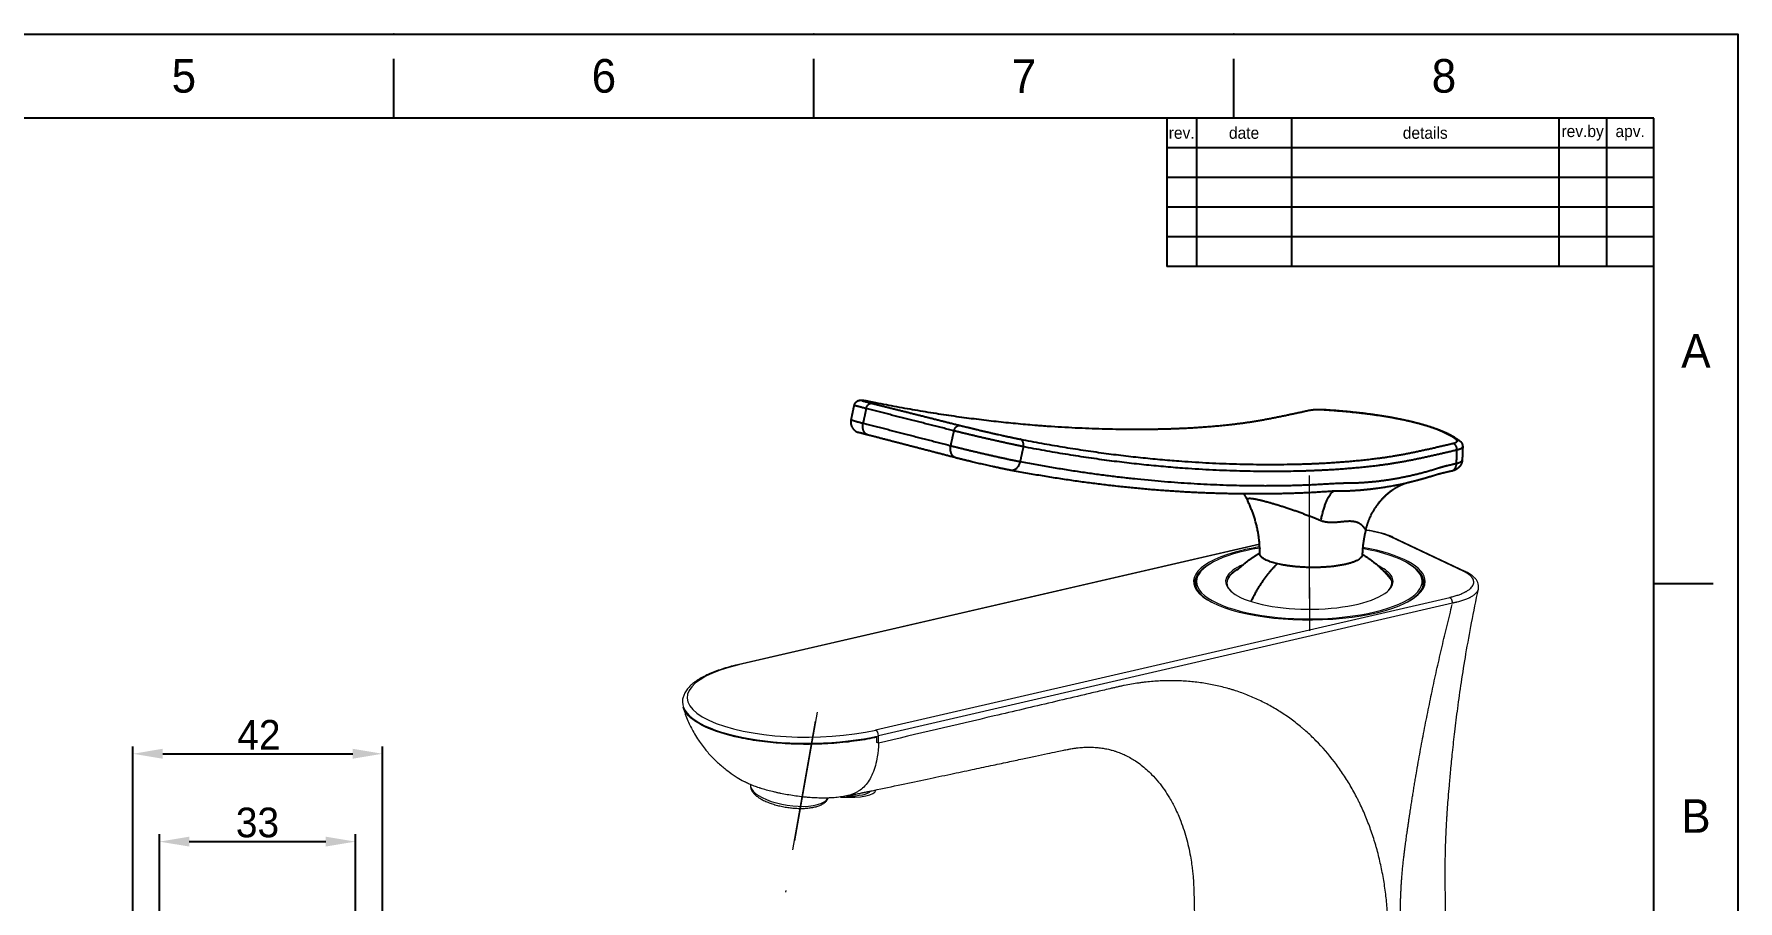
# Model space of a CAD drawing. Extents: x 9509 to 10103, y -15405 to -14985.
# Drawn here: x 9815.9 to 10102.8, y -15130.6 to -14984.7 of the extents above; entities that cross this region are included whole.
import ezdxf

# ---------------------------------------------------------------- set-up
doc = ezdxf.new("R2010")
doc.units = 0
doc.header["$MEASUREMENT"] = 0
doc.linetypes.add('CENTER', pattern=[47.5, 22, -8.5, 8.5, -8.5])
doc.linetypes.add('HIDDEN2', pattern=[4.7625, 3.175, -1.5875])
doc.layers.get('0').update_dxf_attribs({"linetype": 'CONTINUOUS'})
doc.layers.get('DEFPOINTS').update_dxf_attribs({"linetype": 'CONTINUOUS'})
for name, color, linetype in [('1', 4, 'HIDDEN2'), ('DIM', 2, 'CONTINUOUS'), ('FORM', 7, 'CONTINUOUS'), ('TEXT', 2, 'CONTINUOUS')]:
    doc.layers.add(name, color=color, linetype=linetype)
doc.styles.get("Standard").update_dxf_attribs({"font": ''})
doc.styles.get('Standard').set_extended_font_data('Gulim')
doc.dimstyles.new('ISO-25', dxfattribs={"dimtxt": 2.5, "dimasz": 2.5, "dimexe": 1.25, "dimexo": 0.625, "dimtad": 1, "dimdec": 1, "dimdsep": 46, "dimtxsty": 'Standard', "dimcen": 2.5, "dimadec": 0, "dimazin": 0, "dimtfac": 1, "dimtdec": 1, "dimtmove": 0, "dimatfit": 3, "dimfxl": 1, "dimarcsym": 0})

# ---------------------------------------------------------------- blocks, each defined once
blk = doc.blocks.new('*D21')
at = {"layer": 'DEFPOINTS', "color": 0, "transparency": 16777216}
for p in [(9870.04, -15120.62), (9837.04, -15141.08), (9870.04, -15141.08)]:
    blk.add_point(p, dxfattribs=at)
at = {"layer": 'DIM', "color": 3, "lineweight": -2, "transparency": 16777216}
for p, q in [((9837.04, -15140.46), (9837.04, -15119.37)), ((9842.04, -15120.62), (9865.04, -15120.62)), ((9870.04, -15140.46), (9870.04, -15119.37))]:
    blk.add_line(p, q, dxfattribs=at)
at = {"layer": 'DIM', "color": 3, "transparency": 16777216}
for points in [[(9842.04, -15119.79), (9842.04, -15121.45), (9837.04, -15120.62)], [(9865.04, -15119.79), (9865.04, -15121.45), (9870.04, -15120.62)]]:
    blk.add_solid(points, dxfattribs=at)
at = {"layer": 'DIM', "color": 3, "transparency": 16777216, "insert": (9853.54, -15117.43), "char_height": 5, "attachment_point": 5}
blk.add_mtext('33', dxfattribs=at)
blk = doc.blocks.new('*D27')
at = {"layer": 'DEFPOINTS', "color": 0, "transparency": 16777216}
for p in [(9874.58, -15105.83), (9832.58, -15173.18), (9874.58, -15173.18)]:
    blk.add_point(p, dxfattribs=at)
at = {"layer": 'DIM', "color": 3, "lineweight": -2, "transparency": 16777216}
for p, q in [((9832.58, -15172.56), (9832.58, -15104.58)), ((9874.58, -15172.56), (9874.58, -15104.58)), ((9837.58, -15105.83), (9869.58, -15105.83))]:
    blk.add_line(p, q, dxfattribs=at)
at = {"layer": 'DIM', "color": 3, "transparency": 16777216}
for points in [[(9837.58, -15104.99), (9837.58, -15106.66), (9832.58, -15105.83)], [(9869.58, -15104.99), (9869.58, -15106.66), (9874.58, -15105.83)]]:
    blk.add_solid(points, dxfattribs=at)
at = {"layer": 'DIM', "color": 3, "transparency": 16777216, "insert": (9853.78, -15102.64), "char_height": 5, "attachment_point": 5}
blk.add_mtext('42', dxfattribs=at)

msp = doc.modelspace()

# ---------------------------------------------------------------- linework, layer by layer
for p, q in [((9876.51, -14998.8), (9876.51, -14988.8)), ((9947.21, -14998.8), (9947.21, -14988.8)), ((10017.92, -14998.8), (10017.92, -14988.8)), ((10088.63, -14998.8), (9522.97, -14998.8)), ((10088.63, -15390.51), (10088.63, -14998.8)), ((10088.63, -15077.14), (10098.63, -15077.14))]:
    msp.add_line(p, q)
msp.add_lwpolyline([(9508.83, -14984.66), (10102.77, -14984.66), (10102.77, -15404.66), (9508.83, -15404.66)], close=True)
for points, weights, degree in [([(9953.5, -15049.57), (9953.76, -15048.36), (9954.02, -15047.14)], [479.776416399, 479.61561216, 479.454807921], 2), ([(9971.11, -15056), (9966.13, -15054.71), (9961.24, -15053.44), (9956.41, -15052.18)], [546.017064121, 550.193450152, 554.369836184, 558.546222216], 3), ([(10056.44, -15054.14), (10056.4, -15055.24), (10056.36, -15056.34)], [521.96340911, 522.314977758, 522.666546406], 2), ([(10053.16, -15058.57), (10052.66, -15058.68), (10052.16, -15058.82), (10051.65, -15058.98)], [609.690508508, 609.190578357, 608.708970642, 608.239400296], 3), ([(10054.75, -15058.19), (10054.22, -15058.32), (10053.69, -15058.44), (10053.16, -15058.57)], [611.069134198, 610.60174582, 610.134230713, 609.666553245], 3), ([(10020.17, -15063.02), (10020.01, -15062.7), (10019.82, -15062.38), (10019.63, -15062.08)], [612.304481655, 612.13051428, 611.952470603, 611.767178507], 3), ([(10040.16, -15067.95), (10039.79, -15069.36), (10039.57, -15070.83), (10039.53, -15072.32)], [614.211537905, 614.937387077, 615.644027044, 616.37209522], 3)]:
    msp.add_rational_spline(points, weights, degree=degree)
for points, weights, knots in [([(9954.02, -15047.14), (9954.08, -15046.87), (9954.24, -15046.63), (9954.48, -15046.48), (9954.66, -15046.36), (9954.85, -15046.32), (9954.99, -15046.31), (9955.09, -15046.3), (9955.18, -15046.3), (9955.25, -15046.31)], [561.148734808, 561.139695351, 561.135799763, 561.182650506, 561.21934171, 561.28303506, 561.450110988, 561.581810219, 561.72617751, 561.878729936], [0, 0, 0, 0, 0.735988, 0.735988, 0.735988, 1.307009, 1.307009, 1.307009, 1.806472, 1.806472, 1.806472, 1.806472]), ([(9956.36, -15052.17), (9955.79, -15052.02), (9955.38, -15051.91), (9954.73, -15051.71), (9954.36, -15051.9), (9953.74, -15050.93), (9953.49, -15050.53), (9953.4, -15050.04), (9953.5, -15049.57)], [558.505726321, 558.995146238, 559.561704434, 560.852161385, 561.619134205, 561.610884292, 561.607489988, 561.555887105, 561.525131589], [0, 0, 0, 0, 2.390993, 2.390993, 4.796614, 4.796614, 4.796614, 6.021547, 6.021547, 6.021547, 6.021547]), ([(10033.1, -15047.9), (10035.7, -15048.06), (10038.23, -15048.29), (10040.61, -15048.6), (10042.98, -15048.91), (10045.22, -15049.3), (10047.2, -15049.74), (10049.21, -15050.19), (10050.97, -15050.71), (10052.44, -15051.27), (10053.93, -15051.85), (10055.1, -15052.46), (10055.97, -15053.17)], [630.535874712, 629.969230439, 629.087364739, 627.921017073, 626.759305851, 625.296228247, 623.630307133, 621.95390215, 620.050181521, 618.002907578, 615.934747813, 613.751321054, 611.488850702], [0.020513, 0.020513, 0.020513, 0.020513, 7.679527, 7.679527, 7.679527, 15.350005, 15.350005, 15.350005, 23.033468, 23.033468, 23.033468, 30.747809, 30.747809, 30.747809, 30.747809]), ([(10055.97, -15053.17), (10056.01, -15053.2), (10056.05, -15053.23), (10056.09, -15053.27), (10056.2, -15053.39), (10056.3, -15053.53), (10056.36, -15053.71), (10056.41, -15053.84), (10056.44, -15053.99), (10056.43, -15054.14)], [611.488849246, 611.4471715, 611.407030147, 611.36869362, 611.250288298, 611.155908244, 611.074647729, 611.011638744, 610.960093181, 610.908932155], [0, 0, 0, 0, 0.195161, 0.195161, 0.195161, 0.794766, 0.794766, 0.794766, 1.263403, 1.263403, 1.263403, 1.263403]), ([(9980.33, -15058.1), (9979.08, -15057.86), (9977.37, -15057.5), (9973.99, -15056.72), (9972.34, -15056.32), (9971.18, -15056.02)], [546.323478479, 545.269118925, 544.627447303, 544.491292393, 544.996891321, 545.960815841], [-8.874134, -8.874134, -8.874134, -8.874134, -4.437067, -4.437067, 0, 0, 0, 0]), ([(10051.65, -15058.98), (10050.26, -15059.42), (10049.01, -15059.77), (10047.62, -15060.11), (10047.44, -15060.15), (10047.26, -15060.2), (10047.06, -15060.24)], [608.23950693, 607.101914511, 606.065746238, 604.882252633, 604.734590852, 604.577914981, 604.412129343], [0, 0, 0, 0, 5.442972, 5.442972, 5.442972, 6.193126, 6.193126, 6.193126, 6.193126]), ([(10056.36, -15056.34), (10056.35, -15056.58), (10056.3, -15056.81), (10056.21, -15057.02), (10056.09, -15057.27), (10055.93, -15057.49), (10055.74, -15057.66), (10055.44, -15057.93), (10055.1, -15058.09), (10054.75, -15058.19)], [611.74392326, 611.720877136, 611.701553589, 611.673410264, 611.640839011, 611.597936142, 611.523867347, 611.406952113, 611.195549028, 610.999955236], [-0.022233, -0.022233, -0.022233, -0.022233, 0.659843, 0.659843, 0.659843, 1.446605, 1.446605, 1.446605, 2.712665, 2.712665, 2.712665, 2.712665]), ([(10047.04, -15060.25), (10046.87, -15060.3), (10046.04, -15060.57), (10045.12, -15061.12), (10044.68, -15061.38), (10044.24, -15061.7), (10043.82, -15062.05), (10042.65, -15063.03), (10041.65, -15064.28), (10040.94, -15065.72)], [605.447226147, 606.748188529, 607.800503551, 608.704813093, 609.125263689, 609.516093007, 609.88775111, 610.919126507, 611.786698139, 612.721555745], [1.31641, 1.31641, 1.31641, 1.31641, 5.15335, 5.15335, 5.15335, 6.922494, 6.922494, 6.922494, 11.791403, 11.791403, 11.791403, 11.791403])]:
    msp.add_rational_spline(points, weights, degree=3, knots=knots)
at = {"lineweight": -3}
for points, weights, degree in [([(9956.01, -15047.71), (9954.67, -15047.37), (9953.96, -15047.17), (9954.02, -15047.14)], [556.806984659, 557.969249305, 559.608194393, 561.304991764], 3), ([(9956.01, -15047.71), (9956.23, -15046.66), (9957.01, -15046.83)], [556.806984659, 393.783830249, 557.299538791], 2), ([(9957.01, -15046.83), (9961.88, -15048.05), (9966.81, -15049.29), (9971.83, -15050.55)], [557.299538791, 553.104403333, 548.909267875, 544.714132417], 3), ([(9953.5, -15049.58), (9953.52, -15049.63), (9954.22, -15049.83), (9955.48, -15050.16)], [561.39751383, 559.80297298, 558.280912497, 557.183605046], 3), ([(9956.01, -15047.71), (9955.74, -15048.93), (9955.48, -15050.16)], [556.806984659, 556.995294852, 557.183605046], 2), ([(9955.48, -15050.16), (9962.79, -15052.04), (9970.26, -15053.96)], [557.183605046, 550.890901859, 544.598198672], 2), ([(9970.81, -15051.46), (9963.33, -15049.56), (9956.01, -15047.71)], [544.221578285, 550.514281472, 556.806984659], 2), ([(9970.26, -15053.96), (9970.54, -15052.71), (9970.81, -15051.46)], [544.598198672, 544.409888478, 544.221578285], 2), ([(9970.81, -15051.46), (9971.05, -15050.38), (9971.83, -15050.55)], [544.221578285, 384.880626664, 544.714132417], 2), ([(9982.47, -15054.12), (9982.7, -15053.05), (9981.97, -15052.87)], [544.66776261, 385.017199787, 545.092696514], 2), ([(10055.39, -15052.98), (10055.7, -15052.97), (10055.95, -15053.15)], [611.302933432, 537.001690761, 524.881422407], 2), ([(9982.47, -15054.12), (9982.19, -15055.37), (9981.92, -15056.62)], [544.66776261, 544.856158454, 545.044554297], 2), ([(10055.47, -15054.7), (10055.51, -15053.74), (10054.79, -15053.57)], [608.846662602, 430.269849287, 609.089607171], 2), ([(10055.4, -15056.93), (10055.44, -15055.81), (10055.47, -15054.7)], [609.680456888, 609.263559745, 608.846662602], 2), ([(9981.92, -15056.62), (9981.54, -15058.41), (9980.33, -15058.1)], [545.044554297, 385.606465865, 546.323478479], 2), ([(10036.51, -15060.24), (10041.83, -15060.25), (10047.12, -15059.36), (10052.38, -15057.7)], [592.948514075, 597.933463734, 602.618095967, 607.041414724], 3), ([(10052.38, -15057.7), (10052.86, -15057.55), (10053.34, -15057.41), (10053.81, -15057.3)], [607.041414724, 607.446371613, 607.858009081, 608.27788692], 3), ([(10053.81, -15057.3), (10054.34, -15057.18), (10054.87, -15057.05), (10055.4, -15056.93)], [608.27788692, 608.745619195, 609.213130589, 609.680456888], 3), ([(10054.59, -15058.23), (10055.36, -15058), (10055.4, -15056.93)], [543.190667851, 476.632077234, 609.680456888], 2), ([(10032.56, -15066.54), (10033.51, -15062.24), (10034.67, -15061.65)], [604.774802511, 542.039646373, 573.662991487], 2), ([(10035.29, -15061.63), (10034.85, -15061.63), (10034.4, -15061.64), (10033.96, -15061.67)], [594.185689928, 593.739107398, 593.292393159, 592.84839052], 3), ([(10035.06, -15060.28), (10035.55, -15060.25), (10036.03, -15060.24), (10036.51, -15060.24)], [591.617099633, 592.055667952, 592.500337338, 592.948514075], 3), ([(10037.04, -15061.59), (10036.45, -15061.61), (10035.88, -15061.63), (10035.29, -15061.63)], [595.732918042, 595.219156633, 594.704257382, 594.185695252], 3), ([(10037.04, -15061.59), (10037.05, -15061.59), (10037.06, -15061.59), (10037.07, -15061.59)], [595.748655295, 595.753102029, 595.757553729, 595.762010343], 3), ([(10040.92, -15065.78), (10040.42, -15066.8), (10040.14, -15067.9)], [582.10647967, 595.035589973, 613.653160642], 2), ([(10024.88, -15073.75), (10022.27, -15073.06), (10022.28, -15072.11)], [611.672499846, 565.910075811, 617.054308422], 2)]:
    msp.add_rational_spline(points, weights, degree=degree, dxfattribs=at)
for points, weights, degree, knots in [([(9957.63, -15046.76), (9956.25, -15046.48), (9955.4, -15046.33), (9955.16, -15046.34), (9955.79, -15046.52), (9957.01, -15046.83)], [565.75925856, 564.593025785, 563.012421757, 559.891081674, 558.365580634, 557.299538791], 3, [-9.815035, -9.815035, -9.815035, -9.815035, -4.907518, -4.907518, 0, 0, 0, 0]), ([(10030.53, -15048.06), (10027.73, -15048.67), (10024.91, -15049.29), (10019.21, -15050.28), (10016.33, -15050.58), (10007.58, -15051.27), (10001.64, -15051.32), (9983.28, -15050.81), (9970.6, -15049.33), (9957.63, -15046.76)], [629.756169217, 627.291601824, 624.829795622, 619.820412212, 617.246315285, 609.457451748, 604.123700374, 587.994433703, 576.960927888, 565.75925856], 3, [0, 0, 0, 0, 0.125, 0.125, 0.25, 0.25, 0.5, 0.5, 1, 1, 1, 1]), ([(9956.41, -15052.18), (9955.87, -15052.07), (9955.6, -15051.48), (9955.33, -15050.88), (9955.48, -15050.16)], [558.546222216, 515.491571738, 557.694548476, 514.753957116, 557.183605046], 2, [0, 0, 0, 1.17978, 1.17978, 2.359561, 2.359561, 2.359561]), ([(10033.04, -15047.92), (10032.74, -15047.91), (10032.43, -15047.9), (10032.13, -15047.9), (10031.83, -15047.91), (10031.53, -15047.93), (10031.26, -15047.95), (10030.99, -15047.98), (10030.74, -15048.02), (10030.53, -15048.06)], [630.352723618, 630.417695974, 630.438773202, 630.41417568, 630.389583141, 630.318653157, 630.207223946, 630.096018889, 629.941418403, 629.756169217], 3, [-2.641087, -2.641087, -2.641087, -2.641087, -1.76001, -1.76001, -1.76001, -0.879106, -0.879106, -0.879106, 0, 0, 0, 0]), ([(10055.39, -15052.98), (10054.64, -15052.37), (10053.54, -15051.78), (10050.7, -15050.69), (10048.97, -15050.19), (10043.13, -15048.87), (10038.25, -15048.24), (10033.04, -15047.92)], [611.302933432, 613.595736525, 615.767481852, 619.875905493, 621.779037682, 626.781348124, 629.214544815, 630.352723618], 3, [-30.560433, -30.560433, -30.560433, -30.560433, -22.920325, -22.920325, -15.280216, -15.280216, 0, 0, 0, 0]), ([(9982.47, -15054.12), (9980.89, -15053.81), (9978.71, -15053.33), (9974.4, -15052.34), (9972.29, -15051.83), (9970.81, -15051.46)], [544.66776261, 543.327453345, 542.515395985, 542.350883532, 542.996957241, 544.221578285], 3, [-11.274781, -11.274781, -11.274781, -11.274781, -5.63739, -5.63739, 0, 0, 0, 0]), ([(9971.83, -15050.55), (9973.11, -15050.87), (9974.95, -15051.32), (9978.7, -15052.18), (9980.59, -15052.59), (9981.97, -15052.87)], [544.714132417, 543.648096928, 543.083666783, 543.221823008, 543.926470509, 545.092696514], 3, [-9.815045, -9.815045, -9.815045, -9.815045, -4.907523, -4.907523, 0, 0, 0, 0]), ([(9981.97, -15052.87), (9994.93, -15055.41), (10007.59, -15056.83), (10025.93, -15057.19), (10031.86, -15057.09), (10040.6, -15056.29), (10043.47, -15055.96), (10049.17, -15054.88), (10051.99, -15054.22), (10054.79, -15053.57)], [545.092696514, 556.294867429, 567.320580799, 583.451785072, 588.785682575, 596.577816715, 599.152811034, 604.163008694, 606.624915625, 609.089607171], 3, [0, 0, 0, 0, 0.5, 0.5, 0.75, 0.75, 0.875, 0.875, 1, 1, 1, 1]), ([(10054.79, -15053.57), (10055, -15053.52), (10055.17, -15053.46), (10055.29, -15053.4), (10055.41, -15053.34), (10055.48, -15053.27), (10055.5, -15053.2), (10055.52, -15053.13), (10055.48, -15053.05), (10055.39, -15052.98)], [609.089607171, 609.275202678, 609.496607044, 609.735466114, 609.974367549, 610.237323616, 610.502557314, 610.767333234, 611.041662839, 611.302933432], 3, [-2.641087, -2.641087, -2.641087, -2.641087, -1.760306, -1.760306, -1.760306, -0.879374, -0.879374, -0.879374, 0, 0, 0, 0]), ([(9971.18, -15056.02), (9970.64, -15055.91), (9970.37, -15055.31), (9970.1, -15054.7), (9970.26, -15053.96)], [545.960815841, 503.866876212, 545.109142101, 503.129261589, 544.598198672], 2, [0, 0, 0, 1.17978, 1.17978, 2.359561, 2.359561, 2.359561]), ([(9970.26, -15053.96), (9971.74, -15054.34), (9973.85, -15054.85), (9978.16, -15055.84), (9980.33, -15056.32), (9981.92, -15056.62)], [544.598198672, 543.373580256, 542.727341766, 542.891689443, 543.703797687, 545.044554297], 3, [-11.274753, -11.274753, -11.274753, -11.274753, -5.637376, -5.637376, 0, 0, 0, 0]), ([(10055.47, -15054.7), (10052.67, -15055.35), (10049.84, -15056.02), (10044.13, -15057.11), (10041.26, -15057.45), (10032.49, -15058.26), (10026.55, -15058.37), (10008.16, -15058.05), (9995.47, -15056.65), (9982.47, -15054.12)], [608.846662602, 606.374912516, 603.905913935, 598.8812515, 596.299032093, 588.485057583, 583.136074713, 566.959118377, 555.901983559, 544.66776261], 3, [0, 0, 0, 0, 11.623647, 11.623647, 23.247294, 23.247294, 46.494588, 46.494588, 92.989176, 92.989176, 92.989176, 92.989176]), ([(10056.44, -15054.14), (10056.44, -15054.15), (10056.43, -15054.17), (10056.43, -15054.18), (10056.41, -15054.28), (10056.31, -15054.38), (10056.15, -15054.46), (10055.99, -15054.55), (10055.76, -15054.63), (10055.47, -15054.7)], [610.90385751, 610.851696313, 610.799714005, 610.74800366, 610.391017302, 610.037155154, 609.715706339, 609.394258864, 609.096357606, 608.846662602], 3, [1.012192, 1.012192, 1.012192, 1.012192, 1.184033, 1.184033, 1.184033, 2.370391, 2.370391, 2.370391, 3.556744, 3.556744, 3.556744, 3.556744]), ([(10033.96, -15061.67), (10029.72, -15061.98), (10025.46, -15062.09), (10021.16, -15062.09), (10016.81, -15062.08), (10012.42, -15061.94), (10007.99, -15061.65), (9998.94, -15061.07), (9989.74, -15059.87), (9980.38, -15058.11)], [592.848390707, 589.112152855, 585.328441255, 581.499238476, 577.677436447, 573.822823541, 569.93537118, 562.15953771, 554.266535308, 546.276678125], 3, [0, 0, 0, 0, 16.597616, 16.597616, 16.597616, 33.18557, 33.18557, 33.18557, 66.365084, 66.365084, 66.365084, 66.365084]), ([(9981.92, -15056.62), (9991.21, -15058.39), (10000.33, -15059.61), (10018.05, -15060.79), (10026.62, -15060.88), (10035.06, -15060.28)], [545.044554297, 553.029879034, 560.919274433, 576.476426392, 584.132829508, 591.617099633], 3, [0, 0, 0, 0, 33.053835, 33.053835, 66.107671, 66.107671, 66.107671, 66.107671]), ([(10055.4, -15056.93), (10055.68, -15056.86), (10055.91, -15056.78), (10056.07, -15056.69), (10056.24, -15056.6), (10056.33, -15056.5), (10056.36, -15056.4), (10056.36, -15056.39), (10056.36, -15056.38), (10056.36, -15056.36)], [609.680456888, 609.929946962, 610.227660461, 610.548947008, 610.870235253, 611.223958947, 611.580832283, 611.628577705, 611.676555523, 611.724692406], 3, [0, 0, 0, 0, 1.186349, 1.186349, 1.186349, 2.372704, 2.372704, 2.372704, 2.531419, 2.531419, 2.531419, 2.531419]), ([(10047.02, -15060.27), (10045.93, -15060.52), (10044.81, -15060.74), (10041.55, -15061.25), (10039.36, -15061.52), (10037.07, -15061.6)], [604.37517209, 603.343717954, 602.319160385, 599.418829144, 597.572615501, 595.763276782], 3, [-15.555476, -15.555476, -15.555476, -15.555476, -10.91331, -10.91331, -2.342024, -2.342024, -2.342024, -2.342024]), ([(10020.2, -15063.07), (10020.14, -15062.96), (10020.17, -15062.88), (10020.62, -15062.76), (10021.45, -15062.88), (10024.08, -15063.54), (10025.82, -15064.06), (10029.28, -15065.25), (10030.99, -15065.91), (10032.56, -15066.54)], [612.347929627, 611.551539959, 610.750404224, 608.29204677, 606.698839575, 604.448635952, 603.842498657, 603.678932482, 604.076652818, 604.774802511], 3, [-17.883124, -17.883124, -17.883124, -17.883124, -15.436949, -15.436949, -10.291299, -10.291299, -5.14565, -5.14565, 0, 0, 0, 0]), ([(10022.28, -15072.11), (10022.29, -15071.83), (10022.28, -15071.56), (10022.27, -15071.28), (10022.18, -15068.37), (10021.39, -15065.55), (10020.17, -15063.1)], [617.054308422, 616.918578579, 616.783092016, 616.647678968, 615.225778283, 613.925550097, 612.420379827], 3, [66.303346, 66.303346, 66.303346, 66.303346, 67.129588, 67.129588, 67.129588, 75.893982, 75.893982, 75.893982, 75.893982]), ([(10032.56, -15066.54), (10033.54, -15066.93), (10034.67, -15066.89), (10036.72, -15066.65), (10037.63, -15066.57), (10038.9, -15066.86), (10039.31, -15067.16), (10039.85, -15067.77), (10040.01, -15068.14), (10040.14, -15067.9)], [604.774802511, 605.214239375, 605.478650411, 606.278387481, 606.903680149, 608.591573148, 609.571757563, 611.581899966, 612.655268236, 613.653160642], 3, [0, 0, 0, 0, 3.217845, 3.217845, 6.43569, 6.43569, 9.653535, 9.653535, 12.871379, 12.871379, 12.871379, 12.871379]), ([(10018.53, -15074.84), (10018.66, -15074.71), (10018.79, -15074.59), (10018.93, -15074.46), (10019.95, -15073.52), (10021.08, -15072.71), (10022.28, -15072.03)], [621.30299489, 621.282721716, 621.262590558, 621.242609335, 621.090665163, 620.949441334, 620.821659441], 3, [44.273666, 44.273666, 44.273666, 44.273666, 44.791677, 44.791677, 44.791677, 48.737116, 48.737116, 48.737116, 48.737116]), ([(10039.53, -15072.32), (10039.49, -15073.8), (10034.25, -15074.32), (10028.97, -15074.84), (10024.88, -15073.75)], [616.372095524, 511.75272426, 609.840408409, 508.944837325, 611.672499846], 2, [-44.215955, -44.215955, -44.215955, -34.831525, -34.831525, -25.447096, -25.447096, -25.447096]), ([(10039.53, -15072.24), (10040.72, -15072.94), (10041.82, -15073.78), (10042.81, -15074.75), (10043.41, -15075.34), (10043.96, -15075.97), (10044.47, -15076.63)], [620.135078692, 620.167663554, 620.220132977, 620.291762403, 620.335034386, 620.384945868, 620.44101507], 3, [12.877405, 12.877405, 12.877405, 12.877405, 16.824708, 16.824708, 16.824708, 19.205497, 19.205497, 19.205497, 19.205497]), ([(10020.82, -15080.19), (10020.94, -15079.94), (10021.07, -15079.7), (10021.19, -15079.45), (10021.2, -15079.43), (10021.21, -15079.42), (10021.22, -15079.4), (10022.33, -15077.22), (10023.7, -15075.34), (10025.23, -15073.84)], [1, 1, 1, 1, 1, 1, 1, 0.999217909052, 1.0137895538, 1.04371493425], 3, [5.759957, 5.759957, 5.759957, 5.759957, 6.531267, 6.531267, 6.531267, 6.578887, 6.578887, 6.578887, 13.423531, 13.423531, 13.423531, 13.423531])]:
    msp.add_rational_spline(points, weights, degree=degree, knots=knots, dxfattribs=at)
for p in [(9876.51, -14984.66), (9947.21, -14984.66), (10017.92, -14984.66), (10088.63, -15077.14)]:
    msp.add_point(p)
at = {"layer": '1', "color": 1, "linetype": 'CENTER', "lineweight": 13}
for p, q in [((10030.58, -15058.95), (10030.59, -15079.71)), ((10030.61, -15070.41), (10030.62, -15085.13)), ((9947.78, -15098.83), (9942.42, -15129.14)), ((9943.68, -15121.98), (9948.02, -15097.41))]:
    msp.add_line(p, q, dxfattribs=at)
at = {"layer": '1', "color": 7, "linetype": 'Continuous', "lineweight": 18}
for p, q in [((10022.23, -15070.55), (9934.37, -15090.85)), ((10056.96, -15075.19), (10044.64, -15069.34)), ((10012.82, -15074.63), (10012.64, -15074.8)), ((10048.6, -15074.78), (10048.41, -15074.61)), ((10011.42, -15077.03), (10011.42, -15077.68)), ((10049.82, -15077.65), (10049.82, -15077)), ((9925.09, -15097.12), (9925.09, -15097.31))]:
    msp.add_line(p, q, dxfattribs=at)
at = {"layer": '1', "color": 1, "linetype": 'Continuous', "lineweight": 13}
for p, q in [((10056.62, -15075.15), (10044.3, -15069.3)), ((10022.24, -15070.62), (9934.54, -15090.87)), ((9957.6, -15101.82), (10054.26, -15079.5)), ((10054.72, -15080.47), (9958.06, -15102.79)), ((9958.09, -15104.03), (9958.09, -15102.8))]:
    msp.add_line(p, q, dxfattribs=at)
at = {"layer": '1', "color": 7, "linetype": 'Continuous', "lineweight": 18}
for centre, major_axis, ratio, start_param, end_param in [((10030.62, -15076.83), (19.5, 0.01), 0.330963, 2.178752, 6.283185), ((10030.62, -15076.83), (-19, -0.01), 0.330963, 5.167238, 6.283185), ((10030.62, -15076.83), (-19, -0.01), 0.330963, 0.607956, 4.2204), ((10030.62, -15076.83), (19.5, 0.01), 0.330963, 2.013382, 2.178752), ((10030.62, -15076.83), (19.5, 0.01), 0.330963, 0, 1.092046), ((10030.62, -15077.02), (19.2, 0.01), 0.330963, 2.783214, 3.682986), ((10030.62, -15077.02), (-19.3, -0.01), 0.330963, 5.716578, 6.283185), ((10030.62, -15077.11), (13.9, 0.01), 0.330963, 2.620825, 3.131833), ((10030.62, -15077.02), (-13.9, -0.01), 0.330963, 5.978901, 6.283185), ((10030.62, -15076.83), (14.1, 0.01), 0.330963, 2.478087, 2.733145), ((10030.62, -15076.83), (14.1, 0.01), 0.330963, 0.427118, 0.614011), ((10030.62, -15077.02), (-13.9, -0.01), 0.330963, 2.848402, 3.520899), ((10030.62, -15077.02), (-19.3, -0.01), 0.330963, 2.796959, 3.708119), ((10030.62, -15077.02), (19.2, 0.01), 0.330963, 0, 0.358395), ((10030.62, -15077.02), (-19.3, -0.01), 0.330963, 0, 0.344553), ((10030.62, -15076.83), (-19, -0.01), 0.330963, 0, 0.607956), ((10030.62, -15077.02), (-13.9, -0.01), 0.330963, 0, 0.340037), ((10030.62, -15076.83), (14.1, 0.01), 0.330963, 3.749548, 6.052434), ((10030.62, -15077.11), (13.9, 0.01), 0.330963, 0.009777, 0.114529), ((10030.62, -15077.02), (19.2, 0.01), 0.330963, 5.741809, 6.283185), ((9945.82, -15109.89), (11.82, -2.09), 0.211666, 5.267436, 6.283152), ((9945.82, -15109.89), (11.08, -1.96), 0.211666, 5.421571, 6.160728)]:
    msp.add_ellipse(centre, major_axis=major_axis, ratio=ratio, start_param=start_param, end_param=end_param, dxfattribs=at)
at = {"layer": '1', "color": 1, "linetype": 'Continuous', "lineweight": 13}
for centre, major_axis, ratio, start_param, end_param in [((10030.62, -15076.83), (14.1, 0.01), 0.330963, 2.733145, 3.749548), ((10030.62, -15077.02), (-13.9, -0.01), 0.330963, 5.733195, 5.978901), ((10030.62, -15077.02), (-13.9, -0.01), 0.330963, 3.520899, 3.625584), ((10030.62, -15076.83), (14.1, 0.01), 0.330963, 0, 0.427118), ((10030.62, -15076.83), (14.1, 0.01), 0.330963, 6.052434, 6.283185), ((9946.09, -15096.35), (-20.2, -0.01), 0.330963, 5.320345, 8.461937), ((9934.55, -15091.63), (0.18, -0.779), 0.539001, 2.737783, 3.141576), ((9946.09, -15097.11), (21, 0.01), 0.330963, 3.138656, 5.320345), ((9957.63, -15102.59), (-0.18, 0.779), 0.539001, 4.308579, 5.879375), ((9943.12, -15111.99), (-6.57, 1), 0.381878, 0, 2.277313), ((9943.12, -15111.99), (-6.57, 1), 0.381878, 2.277313, 3.024658)]:
    msp.add_ellipse(centre, major_axis=major_axis, ratio=ratio, start_param=start_param, end_param=end_param, dxfattribs=at)
for points, knots in [([(10044.32, -15069.31), (10044.27, -15069.29), (10044.23, -15069.27), (10044.14, -15069.23), (10044.09, -15069.21), (10043.95, -15069.15), (10043.85, -15069.11), (10043.55, -15068.99), (10043.34, -15068.92), (10042.9, -15068.78), (10042.67, -15068.71), (10042.19, -15068.59), (10041.94, -15068.53), (10041.61, -15068.46), (10041.55, -15068.45), (10041.45, -15068.43), (10041.41, -15068.42), (10041.35, -15068.41), (10041.18, -15068.37), (10041.01, -15068.34), (10040.6, -15068.28), (10040.32, -15068.23), (10040.03, -15068.2), (10040.02, -15068.2), (10040.02, -15068.2)], [0, 0, 0, 0, 0.041577, 0.041577, 0.083153, 0.083153, 0.166306, 0.166306, 0.332613, 0.332613, 0.498919, 0.498919, 0.665225, 0.665225, 0.706802, 0.706802, 0.72759, 0.72759, 0.748378, 0.831532, 0.831532, 0.997838, 0.997838, 1, 1, 1, 1]), ([(10054.26, -15079.5), (10054.33, -15079.48), (10054.39, -15079.47), (10054.51, -15079.44), (10054.58, -15079.42), (10054.76, -15079.37), (10054.88, -15079.34), (10055.23, -15079.24), (10055.46, -15079.17), (10055.88, -15079.03), (10056.08, -15078.95), (10056.46, -15078.79), (10056.64, -15078.71), (10056.85, -15078.6), (10056.89, -15078.58), (10056.95, -15078.54), (10056.97, -15078.53), (10057.01, -15078.51), (10057.11, -15078.46), (10057.2, -15078.4), (10057.41, -15078.26), (10057.53, -15078.17), (10057.76, -15077.98), (10057.85, -15077.89), (10058.02, -15077.69), (10058.09, -15077.59), (10058.16, -15077.47), (10058.17, -15077.44), (10058.2, -15077.39), (10058.21, -15077.36), (10058.24, -15077.29), (10058.26, -15077.24), (10058.27, -15077.16), (10058.28, -15077.13), (10058.29, -15077.08), (10058.3, -15077), (10058.3, -15076.93), (10058.29, -15076.77), (10058.27, -15076.67), (10058.2, -15076.47), (10058.15, -15076.37), (10058.06, -15076.22), (10058.02, -15076.17), (10057.96, -15076.1), (10057.94, -15076.07), (10057.89, -15076.02), (10057.87, -15076), (10057.75, -15075.88), (10057.64, -15075.78), (10057.4, -15075.59), (10057.26, -15075.5), (10056.96, -15075.32), (10056.79, -15075.24), (10056.62, -15075.15)], [0, 0, 0, 0, 0.015625, 0.015625, 0.03125, 0.03125, 0.0625, 0.0625, 0.125, 0.125, 0.1875, 0.1875, 0.25, 0.25, 0.265625, 0.265625, 0.273437, 0.273437, 0.28125, 0.3125, 0.3125, 0.375, 0.375, 0.4375, 0.4375, 0.5, 0.5, 0.515625, 0.515625, 0.53125, 0.53125, 0.5625, 0.5625, 0.578125, 0.578125, 0.59375, 0.625, 0.625, 0.6875, 0.6875, 0.75, 0.75, 0.78125, 0.78125, 0.796875, 0.796875, 0.8125, 0.8125, 0.875, 0.875, 0.9375, 0.9375, 1, 1, 1, 1])]:
    msp.add_open_spline(points, degree=3, knots=knots, dxfattribs=at)
at = {"layer": '1', "color": 7, "linetype": 'Continuous', "lineweight": 18}
for points, degree, knots in [([(10044.65, -15069.34), (10044.47, -15069.25), (10044.03, -15069.07), (10043.25, -15068.8), (10042.34, -15068.55), (10041.33, -15068.34), (10040.6, -15068.22), (10040.21, -15068.17), (10040.17, -15068.16)], 3, [0, 0, 0, 0, 0.164966, 0.362871, 0.572784, 0.778751, 0.982871, 1, 1, 1, 1]), ([(10056.97, -15075.19), (10056.96, -15075.19), (10056.96, -15075.18), (10056.94, -15075.18), (10056.92, -15075.17), (10056.87, -15075.15), (10056.83, -15075.14), (10056.8, -15075.14), (10056.79, -15075.14), (10056.76, -15075.14), (10056.75, -15075.14), (10056.73, -15075.14), (10056.72, -15075.14), (10056.7, -15075.14), (10056.69, -15075.14), (10056.66, -15075.14), (10056.64, -15075.15), (10056.62, -15075.15)], 3, [0, 0, 0, 0, 0.039596, 0.039596, 0.126906, 0.301524, 0.476143, 0.476143, 0.563453, 0.563453, 0.650762, 0.650762, 0.738072, 0.738072, 0.825381, 0.825381, 1, 1, 1, 1]), ([(10059.05, -15078.08), (10059.06, -15078.05), (10059.12, -15077.86), (10059.11, -15077.48), (10058.99, -15076.99), (10058.75, -15076.54), (10058.39, -15076.12), (10057.91, -15075.72), (10057.41, -15075.41), (10057.07, -15075.24), (10056.96, -15075.19)], 3, [0, 0, 0, 0, 0.023214, 0.163566, 0.300759, 0.439809, 0.586898, 0.745196, 0.918989, 1, 1, 1, 1]), ([(10054.84, -15179.76), (10054.81, -15178.91), (10054.76, -15177.14), (10054.69, -15174.59), (10054.63, -15172.25), (10054.58, -15170.34), (10054.54, -15168.81), (10054.5, -15167.49), (10054.45, -15165.77), (10054.39, -15163.39), (10054.3, -15160.25), (10054.21, -15156.99), (10054.12, -15153.68), (10054.03, -15150.38), (10053.94, -15146.82), (10053.83, -15143.02), (10053.73, -15139.15), (10053.63, -15135.38), (10053.55, -15131.78), (10053.5, -15128.42), (10053.48, -15125.31), (10053.52, -15122.57), (10053.59, -15120.45), (10053.66, -15118.86), (10053.72, -15117.72), (10053.77, -15116.73), (10053.83, -15115.78), (10053.91, -15114.63), (10054.03, -15113.07), (10054.2, -15111), (10054.43, -15108.45), (10054.73, -15105.44), (10055.12, -15101.96), (10055.61, -15098.03), (10056.23, -15093.66), (10057, -15088.85), (10057.94, -15083.62), (10058.67, -15080), (10059.07, -15078.12)], 3, [0, 0, 0, 0, 0.024554, 0.05107, 0.07351, 0.091872, 0.106157, 0.117559, 0.129934, 0.15591, 0.186144, 0.220635, 0.249906, 0.281671, 0.315929, 0.352681, 0.391358, 0.427908, 0.46153, 0.495523, 0.525883, 0.552604, 0.575686, 0.588336, 0.599553, 0.609342, 0.617734, 0.627784, 0.64372, 0.664456, 0.689978, 0.720265, 0.755293, 0.79503, 0.83943, 0.888441, 0.941992, 1, 1, 1, 1]), ([(10059.06, -15078.08), (10059.06, -15078.09), (10059.05, -15078.1), (10059.04, -15078.16), (10059.02, -15078.22), (10058.99, -15078.3), (10058.98, -15078.33), (10058.95, -15078.38), (10058.94, -15078.41), (10058.86, -15078.55), (10058.79, -15078.66), (10058.61, -15078.86), (10058.5, -15078.96), (10058.26, -15079.16), (10058.13, -15079.26), (10057.9, -15079.4), (10057.82, -15079.45), (10057.7, -15079.51), (10057.65, -15079.54), (10057.57, -15079.58), (10057.52, -15079.6), (10057.3, -15079.71), (10057.11, -15079.8), (10056.7, -15079.95), (10056.48, -15080.03), (10056.02, -15080.17), (10055.77, -15080.24), (10055.45, -15080.31), (10055.39, -15080.33), (10055.26, -15080.36), (10055.19, -15080.37), (10055.06, -15080.4), (10054.99, -15080.41), (10054.89, -15080.43), (10054.84, -15080.44), (10054.78, -15080.46), (10054.75, -15080.46), (10054.73, -15080.46), (10054.73, -15080.47), (10054.72, -15080.47), (10054.72, -15080.47), (10054.72, -15080.47)], 3, [0, 0, 0, 0, 0.009438, 0.009438, 0.064469, 0.064469, 0.091985, 0.091985, 0.1195, 0.1195, 0.229563, 0.229563, 0.339625, 0.339625, 0.449688, 0.449688, 0.504719, 0.504719, 0.532234, 0.532234, 0.55975, 0.55975, 0.669813, 0.669813, 0.779875, 0.779875, 0.889938, 0.889938, 0.917453, 0.917453, 0.944969, 0.944969, 0.972484, 0.972484, 0.986242, 0.993121, 0.996561, 0.99828, 0.99914, 0.99914, 1, 1, 1, 1]), ([(10045.97, -15185.57), (10045.95, -15160.74), (10045.93, -15135.92), (10045.93, -15132.97), (10045.94, -15132.52), (10045.96, -15130.8), (10046.2, -15125.71), (10046.65, -15122.21), (10046.97, -15119.66), (10047.64, -15115.28), (10048.16, -15111.85), (10048.77, -15108.35), (10051.19, -15094.46), (10054.69, -15080.68)], 2, [0, 0, 0, 0.477317, 0.477317, 0.509985, 0.509985, 0.542653, 0.607988, 0.607988, 0.673323, 0.673323, 0.738659, 0.738659, 1, 1, 1]), ([(10054.72, -15080.47), (10054.72, -15080.42), (10054.71, -15080.37), (10054.71, -15080.29), (10054.7, -15080.26), (10054.69, -15080.21), (10054.69, -15080.19), (10054.67, -15080.11), (10054.66, -15080.06), (10054.64, -15080), (10054.63, -15079.99), (10054.62, -15079.96), (10054.62, -15079.95), (10054.6, -15079.92), (10054.59, -15079.89), (10054.56, -15079.83), (10054.54, -15079.78), (10054.51, -15079.73), (10054.5, -15079.72), (10054.49, -15079.71), (10054.47, -15079.68), (10054.44, -15079.64), (10054.41, -15079.61), (10054.39, -15079.58), (10054.38, -15079.58), (10054.36, -15079.56), (10054.36, -15079.56), (10054.34, -15079.55), (10054.34, -15079.54), (10054.32, -15079.53), (10054.32, -15079.53), (10054.31, -15079.53), (10054.29, -15079.51), (10054.28, -15079.5), (10054.26, -15079.5)], 3, [0, 0, 0, 0, 0.125, 0.125, 0.1875, 0.1875, 0.25, 0.25, 0.375, 0.375, 0.40625, 0.40625, 0.4375, 0.4375, 0.5, 0.5, 0.625, 0.625, 0.65625, 0.65625, 0.6875, 0.75, 0.8125, 0.8125, 0.84375, 0.84375, 0.875, 0.875, 0.90625, 0.90625, 0.921875, 0.921875, 0.9375, 1, 1, 1, 1]), ([(9934.37, -15090.85), (9934.12, -15090.9), (9933.42, -15091.07), (9932.32, -15091.38), (9931.09, -15091.77), (9929.96, -15092.21), (9928.92, -15092.68), (9927.99, -15093.18), (9927.17, -15093.72), (9926.47, -15094.3), (9925.9, -15094.91), (9925.49, -15095.53), (9925.22, -15096.17), (9925.09, -15096.69), (9925.1, -15097), (9925.1, -15097.09)], 3, [0, 0, 0, 0, 0.044395, 0.129194, 0.214192, 0.299482, 0.385138, 0.471236, 0.557827, 0.644843, 0.731685, 0.816989, 0.890709, 0.969011, 1, 1, 1, 1]), ([(10044.29, -15185.95), (10044.26, -15182.27), (10044.23, -15178.59), (10044.18, -15171.22), (10044.15, -15167.53), (10044.09, -15160.17), (10044.06, -15156.48), (10044.02, -15150.96), (10044, -15149.11), (10043.98, -15146.35), (10043.98, -15145.43), (10043.96, -15143.59), (10043.96, -15142.67), (10043.94, -15140.82), (10043.93, -15139.9), (10043.92, -15138.52), (10043.92, -15137.83), (10043.91, -15137.14), (10043.91, -15136.68), (10043.91, -15136.45), (10043.9, -15135.99), (10043.9, -15135.76), (10043.9, -15135.3), (10043.89, -15135.07), (10043.88, -15134.61), (10043.87, -15134.38), (10043.85, -15133.93), (10043.84, -15133.7), (10043.78, -15132.57), (10043.64, -15130.77), (10043.42, -15129), (10043.23, -15127.68), (10043.16, -15127.25), (10043.01, -15126.38), (10042.93, -15125.94), (10042.67, -15124.65), (10042.48, -15123.79), (10042.16, -15122.52), (10042.04, -15122.1), (10041.89, -15121.57), (10041.86, -15121.47), (10041.8, -15121.26), (10041.77, -15121.15), (10041.68, -15120.84), (10041.62, -15120.63), (10041.3, -15119.59), (10041.02, -15118.78), (10040.42, -15117.18), (10040.11, -15116.39), (10039.6, -15115.23), (10039.43, -15114.85), (10039.2, -15114.38), (10039.16, -15114.28), (10039.07, -15114.09), (10039.02, -15114), (10038.88, -15113.72), (10038.42, -15112.78), (10037.92, -15111.88), (10037.1, -15110.47), (10036.24, -15109.11), (10035.31, -15107.81), (10033.87, -15105.92), (10032.84, -15104.74), (10031.19, -15103.07), (10030.63, -15102.53), (10029.97, -15101.95), (10029.89, -15101.89), (10029.75, -15101.76), (10029.53, -15101.57), (10029, -15101.13), (10028.55, -15100.77), (10027.64, -15100.06), (10027.01, -15099.62), (10025.75, -15098.77), (10025.1, -15098.37), (10023.78, -15097.62), (10022.44, -15096.91), (10021.05, -15096.29), (10019.64, -15095.72), (10018.92, -15095.46), (10018.01, -15095.16), (10017.82, -15095.1), (10017.54, -15095.02), (10017.45, -15094.99), (10017.27, -15094.93), (10016.8, -15094.8), (10016.34, -15094.67), (10015.22, -15094.39), (10014.46, -15094.23), (10012.95, -15093.95), (10011.42, -15093.73), (10009.87, -15093.6), (10008.3, -15093.53), (10007.52, -15093.52), (10005.93, -15093.54), (10005.13, -15093.58), (10003.93, -15093.68), (10003.53, -15093.72), (10003.02, -15093.77), (10002.92, -15093.78), (10002.72, -15093.81), (10002.62, -15093.82), (10002.31, -15093.86), (10001.7, -15093.94), (10001.09, -15094.03), (10000.28, -15094.17), (9999.88, -15094.25), (9999.27, -15094.37), (9999.07, -15094.42), (9998.66, -15094.5), (9998.46, -15094.55), (9998.05, -15094.64), (9997.85, -15094.69), (9997.44, -15094.78), (9996.83, -15094.92), (9996.23, -15095.07), (9995.41, -15095.26), (9995.01, -15095.35), (9993.79, -15095.64), (9992.98, -15095.83), (9990.55, -15096.41), (9988.92, -15096.79), (9984.05, -15097.94), (9980.81, -15098.7), (9971.07, -15100.99), (9964.58, -15102.51), (9958.09, -15104.03)], 3, [0, 0, 0, 0, 0.0625, 0.0625, 0.125, 0.125, 0.1875, 0.1875, 0.21875, 0.21875, 0.234375, 0.234375, 0.25, 0.25, 0.265625, 0.265625, 0.273437, 0.277344, 0.277344, 0.28125, 0.28125, 0.285156, 0.285156, 0.289062, 0.289062, 0.292969, 0.292969, 0.296875, 0.296875, 0.3125, 0.328125, 0.328125, 0.335937, 0.335937, 0.34375, 0.34375, 0.359375, 0.359375, 0.367187, 0.367187, 0.369141, 0.369141, 0.371094, 0.371094, 0.375, 0.375, 0.390625, 0.390625, 0.40625, 0.40625, 0.414062, 0.414062, 0.416016, 0.416016, 0.417969, 0.417969, 0.421875, 0.4375, 0.4375, 0.453125, 0.46875, 0.46875, 0.5, 0.5, 0.515625, 0.515625, 0.517578, 0.517578, 0.519531, 0.523437, 0.53125, 0.53125, 0.546875, 0.546875, 0.5625, 0.5625, 0.578125, 0.59375, 0.59375, 0.609375, 0.609375, 0.613281, 0.613281, 0.615234, 0.615234, 0.617187, 0.625, 0.625, 0.640625, 0.640625, 0.65625, 0.671875, 0.671875, 0.6875, 0.6875, 0.703125, 0.703125, 0.710937, 0.710937, 0.712891, 0.712891, 0.714844, 0.714844, 0.71875, 0.726562, 0.726562, 0.734375, 0.734375, 0.738281, 0.738281, 0.742187, 0.742187, 0.746094, 0.746094, 0.75, 0.757812, 0.757812, 0.765625, 0.765625, 0.78125, 0.78125, 0.8125, 0.8125, 0.875, 0.875, 1, 1, 1, 1]), ([(9925.18, -15097.97), (9925.41, -15098.76), (9925.93, -15100.21), (9926.8, -15101.97), (9927.57, -15103.24), (9928.22, -15104.18), (9929.03, -15105.25), (9930.12, -15106.47), (9931.48, -15107.75), (9932.88, -15108.87), (9934.21, -15109.77), (9935.06, -15110.27), (9935.46, -15110.49)], 3, [0, 0, 0, 0, 0.146664, 0.278408, 0.353786, 0.415982, 0.484195, 0.595249, 0.71108, 0.82008, 0.918364, 1, 1, 1, 1]), ([(9957.81, -15103.05), (9956.77, -15103.29), (9954.44, -15103.71), (9950.61, -15104.13), (9947.18, -15104.26), (9944.77, -15104.24), (9943.4, -15104.19), (9941.36, -15104.09), (9938.37, -15103.81), (9933.45, -15102.99), (9928.4, -15101.38), (9925.82, -15099.42), (9925.26, -15098.25), (9925.18, -15097.97)], 3, [0, 0, 0, 0, 0.087414, 0.182393, 0.277372, 0.324862, 0.348607, 0.372352, 0.467331, 0.56231, 0.752269, 0.942227, 1, 1, 1, 1]), ([(9958.09, -15104.04), (9958.07, -15104.83), (9957.9, -15106.7), (9957.18, -15109.27), (9956.09, -15111.03), (9955.14, -15111.86), (9954.55, -15112.22), (9953.88, -15112.55), (9953.34, -15112.76), (9952.94, -15112.88)], 3, [0, 0, 0, 0, 0.161218, 0.392593, 0.623968, 0.739656, 0.797499, 0.855343, 1, 1, 1, 1]), ([(9956.3, -15112.2), (9956.63, -15112.13), (9958.52, -15111.73), (9961.85, -15111.03), (9966.16, -15110.11), (9970.12, -15109.28), (9973.7, -15108.52), (9976.9, -15107.84), (9979.75, -15107.24), (9982.25, -15106.71), (9984.48, -15106.24), (9986.4, -15105.83), (9988, -15105.49), (9989.16, -15105.25), (9989.84, -15105.12), (9990.25, -15105.04), (9990.53, -15104.99), (9990.93, -15104.92), (9991.43, -15104.85), (9991.95, -15104.79), (9992.43, -15104.75), (9992.99, -15104.72), (9993.61, -15104.71), (9994.27, -15104.73), (9994.89, -15104.78), (9995.55, -15104.85), (9996.19, -15104.95), (9996.74, -15105.06), (9997.12, -15105.16), (9997.47, -15105.25), (9997.88, -15105.37), (9998.34, -15105.53), (9998.93, -15105.75), (9999.66, -15106.07), (10000.51, -15106.52), (10001.41, -15107.06), (10002.3, -15107.7), (10003.2, -15108.45), (10004.19, -15109.39), (10005.19, -15110.51), (10006.2, -15111.85), (10007.14, -15113.31), (10008.09, -15115.07), (10008.89, -15116.91), (10009.53, -15118.72), (10010, -15120.3), (10010.37, -15121.86), (10010.65, -15123.33), (10010.84, -15124.6), (10010.97, -15125.65), (10011.06, -15126.61), (10011.13, -15127.53), (10011.16, -15128.54), (10011.2, -15129.72), (10011.24, -15131.19), (10011.27, -15133.01), (10011.3, -15135.19), (10011.31, -15137.71), (10011.31, -15140.58), (10011.31, -15143.97), (10011.31, -15147.93), (10011.31, -15152.48), (10011.32, -15157.48), (10011.32, -15162.93), (10011.32, -15168.83), (10011.33, -15174.65), (10011.33, -15178.51), (10011.33, -15180.26)], 3, [0, 0, 0, 0, 0.007555, 0.043122, 0.075971, 0.106106, 0.133536, 0.157846, 0.179555, 0.198667, 0.215188, 0.230819, 0.243114, 0.252076, 0.257711, 0.259371, 0.261851, 0.266734, 0.273679, 0.280751, 0.287001, 0.292943, 0.303775, 0.31328, 0.321588, 0.331214, 0.343571, 0.351806, 0.357355, 0.362245, 0.369085, 0.377433, 0.384895, 0.398768, 0.414019, 0.427392, 0.443485, 0.459052, 0.473487, 0.494068, 0.511653, 0.528369, 0.547414, 0.569228, 0.583388, 0.597194, 0.610278, 0.622322, 0.632169, 0.639822, 0.646662, 0.65317, 0.659395, 0.666912, 0.676699, 0.688761, 0.703098, 0.719708, 0.738587, 0.759732, 0.786672, 0.816566, 0.849412, 0.885207, 0.923947, 0.965626, 1, 1, 1, 1]), ([(9957.82, -15103.94), (9957.82, -15103.92), (9957.82, -15103.89), (9957.82, -15103.84), (9957.82, -15103.8), (9957.82, -15103.75), (9957.82, -15103.71), (9957.82, -15103.67), (9957.82, -15103.63), (9957.82, -15103.6), (9957.82, -15103.56), (9957.82, -15103.53), (9957.82, -15103.48), (9957.82, -15103.41), (9957.82, -15103.33), (9957.82, -15103.26), (9957.82, -15103.19), (9957.82, -15103.12), (9957.81, -15103.08), (9957.81, -15103.05)], 3, [0, 0, 0, 0, 0.055812, 0.10956, 0.161239, 0.210843, 0.258367, 0.303811, 0.347174, 0.388462, 0.427686, 0.464864, 0.500021, 0.597509, 0.687732, 0.771182, 0.849104, 0.924019, 1, 1, 1, 1]), ([(9952.94, -15112.88), (9952.61, -15112.96), (9952.28, -15113.02), (9951.59, -15113.12), (9951.24, -15113.17), (9950.52, -15113.23), (9950.15, -15113.26), (9949.68, -15113.28), (9949.59, -15113.28), (9949.4, -15113.28), (9949.3, -15113.29), (9949.01, -15113.29), (9948.82, -15113.29), (9948.24, -15113.29), (9947.85, -15113.28), (9947.06, -15113.24), (9946.67, -15113.22), (9946.07, -15113.17), (9945.87, -15113.15), (9945.57, -15113.12), (9945.47, -15113.11), (9945.27, -15113.09), (9945.17, -15113.07), (9944.67, -15113.02), (9944.28, -15112.97), (9943.5, -15112.85), (9943.11, -15112.79), (9942.34, -15112.65), (9941.96, -15112.58), (9941.54, -15112.49), (9941.5, -15112.48), (9941.4, -15112.47), (9941.26, -15112.44), (9941.12, -15112.41), (9940.85, -15112.34), (9940.67, -15112.3), (9940.14, -15112.18), (9939.79, -15112.09), (9939.12, -15111.91), (9938.79, -15111.81), (9938.4, -15111.69), (9938.28, -15111.65), (9938.17, -15111.62), (9938.09, -15111.59), (9938.05, -15111.58), (9937.86, -15111.52), (9937.71, -15111.46), (9937.28, -15111.31), (9937.01, -15111.21), (9936.49, -15111), (9936.25, -15110.89), (9935.9, -15110.73), (9935.74, -15110.65), (9935.58, -15110.56), (9935.51, -15110.52), (9935.48, -15110.51), (9935.45, -15110.49), (9935.45, -15110.49), (9935.45, -15110.49)], 3, [0, 0, 0, 0, 0.05925, 0.05925, 0.118501, 0.118501, 0.177751, 0.177751, 0.192564, 0.192564, 0.207377, 0.207377, 0.237002, 0.237002, 0.296252, 0.296252, 0.355503, 0.355503, 0.385128, 0.385128, 0.399941, 0.399941, 0.414753, 0.414753, 0.474004, 0.474004, 0.533254, 0.533254, 0.592505, 0.592505, 0.599911, 0.599911, 0.607317, 0.62213, 0.62213, 0.651755, 0.651755, 0.711006, 0.711006, 0.770256, 0.770256, 0.785069, 0.792475, 0.792475, 0.799881, 0.799881, 0.829507, 0.829507, 0.888757, 0.888757, 0.948008, 0.948008, 0.977633, 0.992446, 0.992446, 0.999852, 0.999852, 1, 1, 1, 1]), ([(9936.56, -15110.98), (9936.54, -15111.06), (9936.51, -15111.29), (9936.58, -15111.66), (9936.75, -15112.07), (9937.04, -15112.46), (9937.44, -15112.86), (9937.95, -15113.24), (9938.57, -15113.6), (9939.27, -15113.92), (9940.03, -15114.21), (9940.85, -15114.47), (9941.7, -15114.67), (9942.58, -15114.84), (9943.47, -15114.95), (9944.35, -15115.02), (9945.21, -15115.04), (9946.02, -15115), (9946.55, -15114.94), (9946.82, -15114.89), (9946.85, -15114.89)], 3, [0, 0, 0, 0, 0.031606, 0.08315, 0.135617, 0.191867, 0.252549, 0.315719, 0.378912, 0.44146, 0.503444, 0.565031, 0.626367, 0.687566, 0.748721, 0.809907, 0.871195, 0.932687, 0.99149, 1, 1, 1, 1]), ([(9946.85, -15114.89), (9946.98, -15114.87), (9947.34, -15114.8), (9947.91, -15114.65), (9948.49, -15114.41), (9948.97, -15114.13), (9949.33, -15113.8), (9949.52, -15113.51), (9949.6, -15113.33), (9949.62, -15113.28)], 3, [0, 0, 0, 0, 0.0839024, 0.2461328, 0.4103219, 0.5769632, 0.7210238, 0.8541756, 0.9057999, 0.9057999, 0.9057999, 0.9057999]), ([(9952.94, -15112.88), (9953.26, -15112.82), (9953.56, -15112.75), (9954.13, -15112.63), (9954.41, -15112.58), (9954.93, -15112.48), (9955.18, -15112.43), (9955.44, -15112.38), (9955.47, -15112.37), (9955.52, -15112.36), (9955.55, -15112.35), (9955.63, -15112.34), (9955.8, -15112.3), (9955.95, -15112.27), (9956.15, -15112.23), (9956.24, -15112.21), (9956.32, -15112.2)], 3, [0, 0, 0, 0, 0.223489, 0.223489, 0.446977, 0.446977, 0.670466, 0.670466, 0.698402, 0.698402, 0.726338, 0.726338, 0.78221, 0.893954, 0.893954, 1, 1, 1, 1])]:
    msp.add_open_spline(points, degree=degree, knots=knots, dxfattribs=at)
msp.add_open_spline([(9958.09, -15104.03), (9957.99, -15104.01), (9957.9, -15103.97), (9957.82, -15103.94)], degree=3, dxfattribs=at)
at = {"layer": 'FORM'}
for p, q in [((10006.63, -14998.8), (10006.63, -15023.8)), ((10011.63, -14998.8), (10011.63, -15023.8)), ((10027.63, -14998.8), (10027.63, -15023.8)), ((10072.63, -14998.8), (10072.63, -15023.8)), ((10080.63, -14998.8), (10080.63, -15023.8)), ((10088.63, -15003.8), (10006.63, -15003.8)), ((10088.63, -15008.8), (10006.63, -15008.8)), ((10088.63, -15013.8), (10006.63, -15013.8)), ((10088.63, -15018.8), (10006.63, -15018.8)), ((10088.63, -15023.8), (10006.63, -15023.8))]:
    msp.add_line(p, q, dxfattribs=at)

# ---------------------------------------------------------------- texts
at = {"char_height": 5.66, "attachment_point": 5}
for s, width, insert in [('5', 50, (9841.15, -14991.73)), ('6', 50, (9911.86, -14991.73)), ('7', 50, (9982.57, -14991.73)), ('8', 50, (10053.28, -14991.73)), ('A', 10, (10095.7, -15037.97)), ('B', 10, (10095.7, -15116.31))]:
    msp.add_mtext_dynamic_manual_height_columns(s, width=width, gutter_width=12.5, heights=[0], dxfattribs=dict(at, insert=insert))
at = {"layer": 'TEXT', "char_height": 2, "attachment_point": 5}
for s, width, insert in [('rev.', 5, (10009.13, -15001.3)), ('date', 16, (10019.63, -15001.3)), ('details', 45, (10050.13, -15001.3)), ('rev.by', 8, (10076.63, -15001.3)), ('apv.', 8, (10084.63, -15001.3))]:
    msp.add_mtext_dynamic_manual_height_columns(s, width=width, gutter_width=12.5, heights=[0], dxfattribs=dict(at, insert=insert))

# ---------------------------------------------------------------- dimensions: what is measured, and where the dimension line sits
at = {"layer": 'DIM', "color": 7}
for base, p1, p2, picture, middle in [((9874.58, -15105.83), (9832.58, -15173.18), (9874.58, -15173.18), '*D27', (9853.78, -15105.83)), ((9870.04, -15120.62), (9837.04, -15141.08), (9870.04, -15141.08), '*D21', (9853.54, -15120.62))]:
    dim = msp.add_linear_dim(base=base, p1=p1, p2=p2, dimstyle='ISO-25', override={"dimtxt": 5, "dimasz": 5, "dimcen": 5, "dimclrd": 3, "dimclre": 3, "dimclrt": 3, "dimfxl": 1.25}, dxfattribs=at)
    dim.commit()
    dim.dimension.update_dxf_attribs({"geometry": picture, "text_midpoint": middle, "dimtype": 160})

doc.saveas('drawing.dxf')
